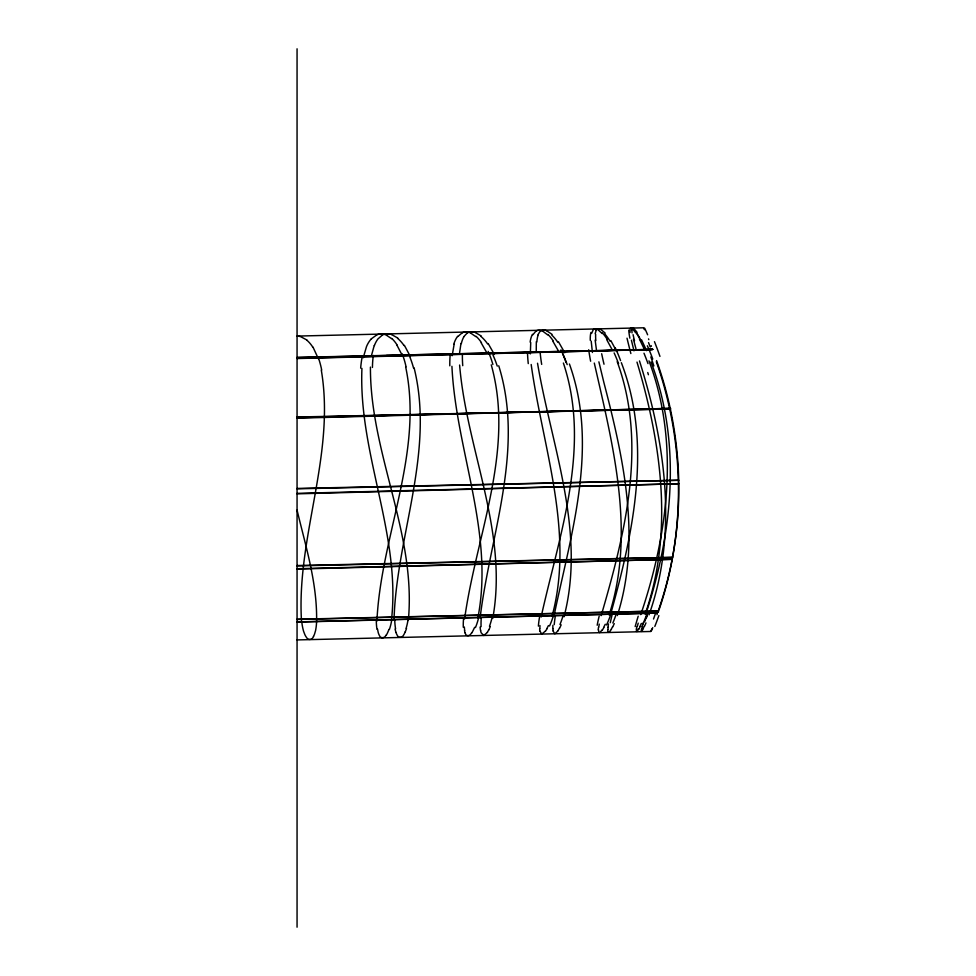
<?xml version="1.0" encoding="UTF-8"?>
<svg xmlns="http://www.w3.org/2000/svg" width="976" height="976" viewBox="0 0 976 976"><rect width="100%" height="100%" fill="white"/><g stroke="black" fill="none" stroke-linecap="round" stroke-linejoin="round"><path stroke-width="1.46" d="M539.85 628.654L539.972 625.555M636.328 631.374L636.73 628.764M641.134 631.228L641.537 628.849M607.743 629.679L608.024 632.119M370.429 367.098C370.026 453.181 416.52 533.835 408.322 620.443M598.508 629.703L598.8 632.363M552.88 625.299L552.831 628.642M459.586 352.897L460.977 343.442M480.107 617.832C490.233 534.653 524.807 449.436 498.736 365.768M361.937 368.403C358.302 453.718 401.282 535.165 391.4 620.614M631.789 329.388L632.058 332.914M452.169 355.715L454.133 344.296M464.6 618.967C476.142 535.068 515.06 450.107 491.257 364.829M536.324 341.685L536.251 351.116M595.153 333.768L596.19 330.217M607.938 627.446L608.475 623.932M530.737 342.503L530.334 353.91M598.752 627.214L599.264 624.103M553.856 616.576C570.838 534.311 599.105 446.837 569.423 363.999M541.094 617.088C559.346 534.677 591.468 447.081 563.384 363.035M371.636 354.947L374.235 345.48M363.231 357.777L366.5 346.602A33.452 30.244 38.9 0 1 371.392 338.684M591.602 333.402L593.213 329.79A12.176 5.807 63.7 0 1 598.471 329.9M492.734 618.467C508.508 532.262 466.613 449.875 459.611 365.036M610.366 615.173C633.009 533.799 652.688 444.544 621.346 362.694M601.179 615.612C624.86 534.14 647.661 444.507 617.186 361.681M477.825 618.04C494.564 533.225 455.926 450.485 451.925 366.317M637.352 626.263L638.206 623.139M642.098 626.604L643.086 623.066M564.018 616.808C586.137 531.713 551.66 446.605 537.532 363.243M406.516 628.471L405.308 631.801M640.768 614.612C668.182 533.555 679.845 442.653 648.955 360.852M645.746 614.27C672.403 533.421 681.943 443.006 650.992 361.913M552.038 616.32C574.669 532.518 542.717 447.398 531.176 364.499M659.007 608.707C686.457 528.809 685.067 440.017 656.567 360.595M658.58 609.976L657.751 612.428M617.332 615.588C641.61 539.191 623.457 457.744 603.863 382.47L598.886 361.84M659.215 609.268C686.299 529.504 684.31 440.969 656.323 361.718M657.36 613.599L656.97 614.734M658.8 610.488L658.19 612.245M649.028 614.88C678.161 532.53 665.217 442.384 639.487 360.937M609.085 615.002C635.779 532.445 612.843 444.751 594.299 363.06M389.034 629.337L387.594 632.692A19.801 18.166 -26.7 0 1 386.374 634.998M645.087 614.197C673.879 532.64 661.301 443.116 636.986 362.108M490.318 626.494L488.903 629.825M651.809 629.02L651.163 630.85L651.395 630.289M537.703 335.11L539.923 331.596A12.176 7.869 59.7 0 1 546.889 330.766M645.978 622.883L644.55 626.189M561.176 624.835L559.651 628.166M614.27 623.603L612.733 626.921M474.653 627.324L473.006 630.679A19.666 16.568 -49.6 0 1 471.701 633.009M641.354 623.432L639.89 626.604M548.414 625.592L546.767 628.788M605.266 624.262L603.656 627.446M532.859 334.78L535.861 331.193M643.404 628.617L641.72 631.435M313.503 636.523C312.418 640.085 307.721 640.683 306.135 636.913A19.776 18.398 -12.8 0 1 304.878 634.656L303.609 631.362A63.428 58.828 -28.8 0 1 301.816 622.163M638.621 629.056L636.95 631.594M611.452 629.3L608.939 632.387M463.637 336.854L466.906 333.328M558.174 630.74L554.856 633.79L553.038 631.008M487.5 632.35L483.791 635.486L481.131 632.741A19.703 15.152 -57.2 0 1 480.631 630.337M602.216 629.849L599.679 632.655M386.252 635.022C384.581 638.633 380.079 638.768 379.091 634.888A20.008 17.861 -37.7 0 1 378.224 632.582L377.529 629.105M545.194 631.252L541.729 634.107L539.996 631.118M471.591 632.936C469.871 636.669 465.515 636.547 465.174 632.936M457.829 336.549L462.026 332.95M371.453 338.745L376.626 335.012M382.067 335.341L377.919 338.953A31.671 28.28 45.3 0 0 374.406 345.553M652.249 349.396L652.907 349.384L386.911 355.349M652.834 349.384L297.058 357.399M669.585 408.407L670.549 408.358L297.058 417.704M677.954 483.779L678.918 483.742L297.058 493.368M669.243 408.407L297.058 418.179M677.588 483.791L297.058 493.844M671.268 559.346L672.22 559.309L297.058 568.727M652.029 349.542L297.058 358.546M671.634 557.406L672.586 557.369L297.058 565.531M670.915 559.358L297.058 569.081M658.178 611.086L297.058 619.235M657.397 613.038L297.058 621.895M669.987 408.944L670.671 408.92L297.058 417.02M677.527 480.302L297.058 488.83M677.893 480.29L678.857 480.265L297.058 488.439M656.982 613.05L297.058 622.078M652.127 349.408L647.722 349.518M669.536 408.956L297.058 417.338M671.073 557.418L297.058 565.909M657.312 611.11L297.058 619.467M643.684 327.79L297.058 336.086A12.298 11.261 -0.6 0 1 300.815 336.744L306.842 339.99M297.058 358.265L632.643 349.981M297.058 357.594L386.911 355.545M297.058 639.927L650.968 631.472M391.705 334.622L397.781 338.062M475.458 332.609L481.302 336.049M546.902 330.925L552.013 334.329M386.52 335.268L391.596 338.672M470.883 333.231L475.837 336.635M543.168 331.486L547.658 334.89M600.984 329.62L605.132 333.023M598.495 330.193L602.18 333.56M634.119 328.814L637.023 332.243M632.985 329.351L635.766 332.877M488.183 343.576L494.381 354.471M558.516 341.856L564.738 352.726M481.168 342.82L486.414 352.055M404.418 345.37L410.347 356.533M552.782 341.063L558.418 350.933M396.793 344.882L401.6 354.129M610.817 340.551L616.661 351.421M313.064 347.236L318.383 358.79M606.877 339.965L612.098 349.591M639.475 339.148L644.099 348.761M641.513 339.782L646.588 350.652M644.014 328.473L644.233 328.961M644.27 328.9L644.563 329.742M648.528 338.892L648.82 339.624M651.175 345.675L651.419 346.297M395.951 632.448L395.073 629.142M635.986 348.847L633.4 339.209M414.105 367.854C434.967 452.339 396.451 535.726 394.023 619.943M633.973 350.835L631.399 340.185M297.058 510.082C305.842 546.975 317.627 584.246 316.553 622.59A64.245 60.085 13.1 0 1 315.565 630.618L314.528 634.107A19.91 18.544 2.9 0 1 313.503 636.45M405.674 366.952C423.755 452.962 380.823 535.958 376.919 621.114M321.299 370.148C335.707 454.926 295.972 537.544 301.572 622.2M480.509 630.398L480.082 627.068M596.421 349.737L595.14 340.075M592.408 352.482L591.2 341.1M464.649 630.472L464.344 626.995M630.045 332.426L630.106 328.924A12.163 3.099 66.1 0 1 630.423 328.363M297.058 48.8L297.058 927.2M360.669 368.147A101.711 90.036 53.6 0 1 362.072 357.411M391.632 620.638A62.684 58.963 -13.8 0 1 389.4 629.435M376.968 629.264A64.331 56.681 -44.8 0 1 376.309 621.2M402.246 353.91A95.502 92.22 0.1 0 1 406.077 366.866M391.815 338.465A31.525 29.536 26.4 0 1 396.951 344.796M376.577 334.927A12.2 10.992 30 0 1 386.581 335.11M449.802 365.829A101.919 77.08 64.6 0 1 450.156 354.983M478.521 618.137A63.574 56.632 -44.7 0 1 475.458 627.568M465.027 632.863A20.13 15.958 -54.8 0 1 464.539 630.52M463.295 627.312A64.55 49.483 -59.1 0 1 463.515 619.138M488.146 351.384A95.294 88.706 43.3 0 1 492.88 364.487M476.105 336.317A31.415 27.108 50.9 0 1 481.461 342.637M461.977 332.877A12.176 9.882 49.2 0 1 470.932 333.048M453.816 344.125A33.001 26.474 55.4 0 1 457.585 336.33M528.26 363.597A102.126 58.78 69.6 0 1 527.504 352.568M553.136 616.49A63.342 49.361 -59.5 0 1 549.525 626.006M546.914 628.861A19.91 14.14 -60.7 0 1 545.389 631.313M539.813 631.228A19.91 12.749 -63.1 0 1 539.655 628.739M538.386 626.165A63.562 38.271 -65.9 0 1 539.484 617.393M560.956 349.835A96.563 80.361 60.7 0 1 565.995 362.389M547.939 334.439A31.317 22.851 61.8 0 1 553.136 340.77M535.824 331.145A12.176 8.125 58.8 0 1 543.181 331.267M530.139 342.149A33.111 21.362 63.3 0 1 532.42 334.317M590.614 361.218A102.334 36.368 72.1 0 1 588.699 349.762M610.476 615.307A63.098 38.772 -66.6 0 1 606.56 624.945M603.815 627.592A19.776 10.468 -66.4 0 1 602.363 630.045M598.239 629.91A20.032 8.869 -67.5 0 1 598.483 627.373M597.19 625.25A63.782 25.169 -69.4 0 1 599.179 616.149M615.222 347.822A96.368 65.209 67.9 0 1 620.565 360.62M602.412 332.877A31.537 17.287 67 0 1 607.279 339.489M590.285 340.368A33.221 14.762 67.2 0 1 590.883 332.487M630.862 353.532A100.735 11.614 73 0 1 627.019 338.184M646.612 614.77A62.867 25.62 -70.1 0 1 642.635 624.64M640.012 626.873A19.654 6.124 -69.2 0 1 638.731 629.349M636.315 629.276A20.154 4.343 -69.5 0 1 636.95 626.653M635.169 626.592A64.001 10.248 -71 0 1 638.206 616.21M647.356 345.797A96.16 45.652 71.4 0 1 652.761 359.046M635.815 331.742A31.696 10.394 69.6 0 1 639.768 338.257M630.947 327.997A12.163 3.099 66.1 0 1 632.851 328.888M629.898 338.184A33.33 7.1 69.1 0 1 628.764 330.169M650.846 356.899A100.943 13.798 73 0 1 653.859 365.927M658.861 615.624A62.635 10.821 -71.7 0 1 654.811 626.47M652.737 627.641A19.532 1.427 -70.3 0 1 651.651 630.301M655.628 613.013A62.915 5.38 -71.2 0 1 653.517 619.016M654.469 341.661A95.929 23.058 73.1 0 1 659.947 356.386M644.66 328.168A31.598 2.696 70.6 0 1 647.625 334.792M648.54 342.625A33.44 1.098 69.6 0 1 650.223 347.017M643.989 353.214A101.15 38.369 71.8 0 1 647.979 363.609M646.258 618.394A63.477 4.685 -72 0 1 648.308 611.781M641.891 628.337A19.727 3.367 -70 0 1 642.464 626.177M644.392 625.921A20.02 5.356 -69.2 0 1 643.318 628.19M647.356 614.38A63.135 20.533 -70.1 0 1 644.563 621.761M648.406 374.723A95.746 0.988 73.5 0 1 647.759 372.539M634.522 340.673A31.5 5.136 70.4 0 1 633.082 334.658M631.96 329.668A12.163 2.745 66.3 0 1 632.143 328.485M632.68 327.948A12.163 2.745 66.3 0 1 634.022 328.509M637.035 334.085A32.989 9.077 68.7 0 1 641.086 341.234M614.136 352.922A101.358 60.427 69.2 0 1 618.577 363.682M610.317 622.676A63.245 19.947 -70.9 0 1 612.196 614.465M607.95 629.496A19.605 7.893 -68.3 0 1 608.17 627.287M612.538 626.787A20.142 9.858 -66.8 0 1 611.293 629.117M615.771 615.319A63.367 34.38 -67.3 0 1 612.855 623.005M604.022 364.231A95.55 24.888 73 0 1 601.667 353.739M595.848 340.636A31.391 12.566 68.9 0 1 595.665 334.353M596.226 330.278A12.163 5.49 64.1 0 1 600.948 329.424M604.864 334.024A33.099 16.543 66.4 0 1 610.183 341.368M562.664 353.666A101.565 78.422 63.8 0 1 567.19 364.621M554.234 624.652A63.013 33.733 -68.2 0 1 555.332 616.185M553.185 630.899A19.837 12.017 -64.6 0 1 553.014 628.544M559.443 628.08A19.935 13.493 -61.8 0 1 558.052 630.557M562.749 616.661A63.586 45.97 -61.6 0 1 559.98 624.481M541.68 364.402A95.343 46.97 71.2 0 1 540.204 353.031M536.861 342.003A31.61 19.252 65.7 0 1 538.008 335.39M551.684 334.963A33.208 22.924 61.7 0 1 557.882 342.381M492.965 355.008A101.772 91.122 51.8 0 1 497.26 366.122M481.083 626.69A63.891 45.774 -63 0 1 481.29 617.601M488.732 629.776A20.045 16.433 -52 0 1 487.353 632.265M491.855 618.381A63.806 54.473 -50.2 0 1 489.464 626.287M462.746 365.683A95.136 65.758 67.5 0 1 462.417 353.946M461.331 343.613A31.513 24.498 59.2 0 1 463.759 336.964M466.845 333.255A12.151 9.687 50.9 0 1 475.483 332.474M480.985 336.464A33.318 27.792 52.2 0 1 487.634 343.93M409.761 356.74A101.98 97.624 21.5 0 1 413.543 367.989M395.597 628.959A63.66 54.18 -52.2 0 1 394.755 619.821M396 632.424A19.581 17.226 -42.3 0 0 396.951 634.766C398.098 638.682 402.917 637.731 404.04 634.315A20.167 18.288 -32 0 0 405.211 631.765M407.919 620.407A64.026 59.304 -26 0 1 406.101 628.373M372.442 367.452A94.94 79.959 59.7 0 1 373.32 355.484M381.994 335.232A12.151 10.858 33.3 0 1 391.742 334.5M397.561 338.318A33.123 30.5 31.7 0 1 404.04 345.577M306.745 340.099A32.367 30.549 -6.7 0 1 312.881 347.334M318.701 358.68A102.199 97.454 -29 0 1 321.702 370.063"/></g></svg>
